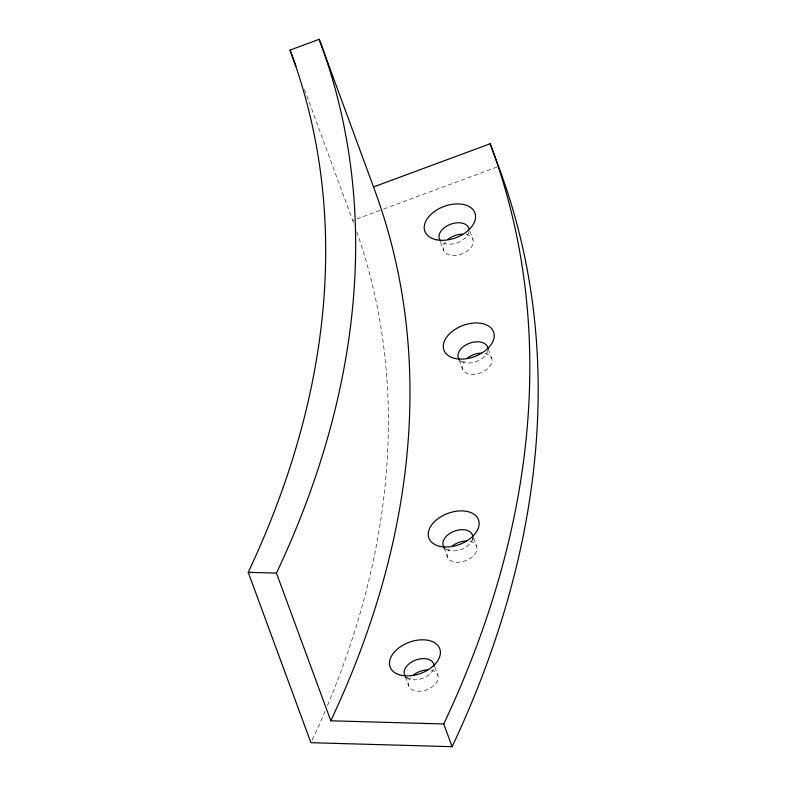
<?xml version="1.0" encoding="UTF-8"?>
<svg xmlns="http://www.w3.org/2000/svg" width="786" height="786" viewBox="0 0 786 786"><rect width="100%" height="100%" fill="white"/><g stroke="black" fill="none" stroke-linecap="round" stroke-linejoin="round"><path stroke-width="0.59" stroke-dasharray="3.93 2.95" d="M472.199 540.188L473.26 538.115M353.553 222.752A1399.63 878.915 -20.2 0 0 352.708 220.483L382.566 209.42M383.715 208.997L498.54 166.465M459.859 360.754L462.011 361.648M443.717 548.215L446.939 549.552M404.986 677.129L408.209 678.456M470.018 231.438L472.946 239.386M488.352 349.269L491.692 358.347M440.612 242.334L443.54 250.282M459.181 360.067L462.522 369.155M473.693 538.302L476.621 546.25M304.428 89.24L352.708 220.483M444.11 547.97L447.45 557.058M434.963 667.216L437.89 675.164M405.38 676.884L408.72 685.972M356.834 231.88A1399.63 878.915 -20.2 0 1 326.956 706.742M325.05 711.242A1399.63 878.915 -20.2 0 1 311.973 740.451M431.19 670.281A15.553 9.766 -20.2 0 1 436.034 683.211A15.553 9.766 -20.2 0 1 415.411 690.855A15.553 9.766 -20.2 0 1 410.567 677.915M469.93 541.367A15.553 9.766 -20.2 0 1 474.773 554.307A15.553 9.766 -20.2 0 1 454.141 561.941A15.553 9.766 -20.2 0 1 449.307 549.011M466.196 234.464A15.681 9.845 -20.2 0 1 471.079 247.502A15.681 9.845 -20.2 0 1 450.29 255.204A15.681 9.845 -20.2 0 1 445.407 242.167M485.001 353.464A15.553 9.766 -20.2 0 1 489.845 366.404A15.553 9.766 -20.2 0 1 469.222 374.038A15.553 9.766 -20.2 0 1 464.379 361.108M433.469 669.102A15.553 9.766 -20.2 0 1 420.618 678.986A15.553 9.766 -20.2 0 1 405.92 676.795M472.73 538.351A15.553 9.766 -20.2 0 1 461.284 549.443A15.553 9.766 -20.2 0 1 445.318 548.5M469.055 231.516A15.681 9.845 -20.2 0 1 458.788 242.186A15.681 9.845 -20.2 0 1 443.058 242.805M487.801 350.448A15.553 9.766 -20.2 0 1 476.355 361.54A15.553 9.766 -20.2 0 1 460.4 360.597"/><path stroke-width="1.18" d="M290.024 50.108L319.195 39.3L373.517 186.96A1430.736 898.447 -20.2 0 1 330.798 720.782L443.746 723.985L452.107 746.7L310.912 742.691L248.229 572.316A1399.63 878.915 -20.2 0 0 290.024 50.108L295.958 66.221M373.517 186.96L490.189 143.74L498.54 166.465A1555.15 976.576 -20.2 0 1 452.107 746.7M248.229 572.316L276.466 573.122L330.798 720.782M319.195 39.3A1430.736 898.447 -20.2 0 1 276.466 573.122M490.189 143.74A1555.15 976.576 -20.2 0 1 443.746 723.985M413.043 675.351A15.553 9.766 -20.2 0 1 427.633 669.947M451.783 546.437A15.553 9.766 -20.2 0 1 466.363 541.033M447.902 239.573A15.681 9.845 -20.2 0 1 462.6 234.13M466.855 358.534A15.553 9.766 -20.2 0 1 481.435 353.13M405.36 676.117A15.553 9.766 -20.2 0 1 416.334 659.837A15.553 9.766 -20.2 0 1 434.098 666.361M444.09 547.203A15.553 9.766 -20.2 0 1 455.074 530.923A15.553 9.766 -20.2 0 1 472.828 537.447M440.75 241.125A15.681 9.845 -20.2 0 1 449.975 224.501A15.681 9.845 -20.2 0 1 469.144 229.718M459.162 359.3A15.553 9.766 -20.2 0 1 469.507 343.246A15.553 9.766 -20.2 0 1 487.89 348.67M401.528 675.341A26.439 16.604 -20.2 0 0 440.396 653.009A26.439 16.604 -20.2 0 0 402.904 645.208A26.439 16.604 -20.2 0 0 401.528 675.341M440.258 546.427A26.439 16.604 -20.2 0 0 479.136 524.095A26.439 16.604 -20.2 0 0 441.644 516.294A26.439 16.604 -20.2 0 0 440.258 546.427M436.358 239.75A26.655 16.742 -20.2 0 0 475.55 217.231A26.655 16.742 -20.2 0 0 437.743 209.371A26.655 16.742 -20.2 0 0 436.358 239.75M455.34 358.524A26.439 16.604 -20.2 0 0 494.207 336.192A26.439 16.604 -20.2 0 0 456.715 328.391A26.439 16.604 -20.2 0 0 455.34 358.524"/></g></svg>
